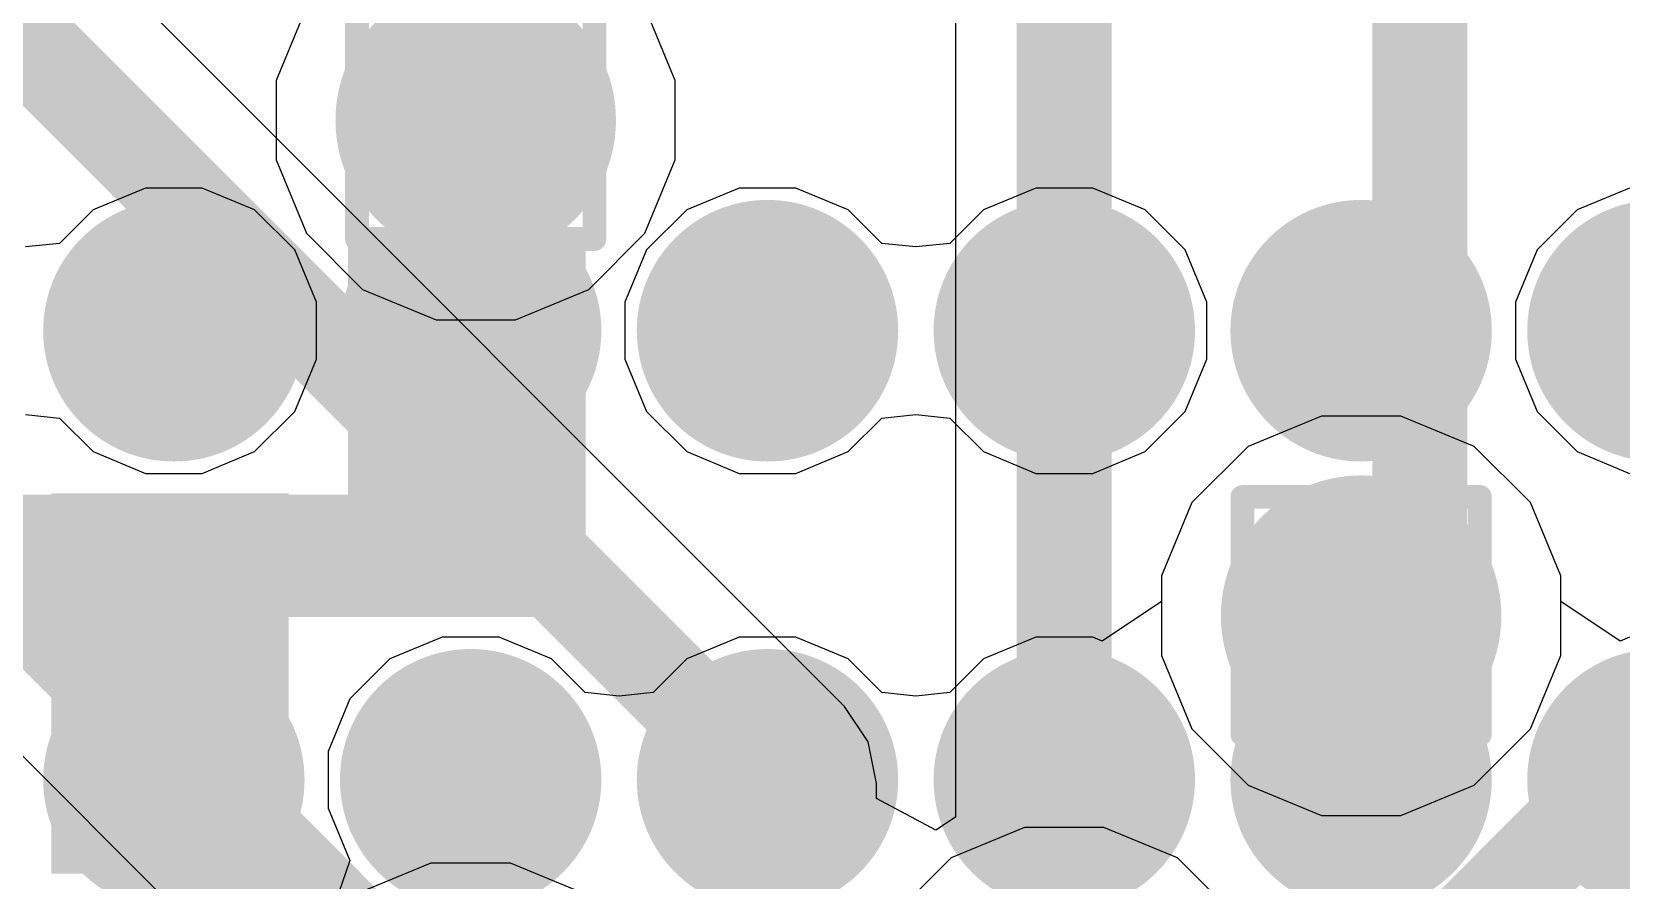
# Model space of a CAD drawing. Header units: inches. Extents: x -6 to 5433, y -4 to 5447.
# Drawn here: x 12.149 to 15.55, y 2.762 to 4.576 of the extents above; entities that cross this region are included whole.
import ezdxf

# ---------------------------------------------------------------- set-up
doc = ezdxf.new("R2010")
doc.units = ezdxf.units.IN
for name, color, linetype in [('Bottom Layer', 5, 'Continuous'), ('Drill Drawing', 1, 'Continuous'), ('Ground', 16, 'Continuous'), ('Mechanical 4', 56, 'Continuous'), ('Power', 76, 'Continuous'), ('Top Layer', 1, 'Continuous'), ('Top Paste', 8, 'Continuous'), ('Top Solder', 216, 'Continuous'), ('Via Holes', 16, 'Continuous')]:
    doc.layers.add(name, color=color, linetype=linetype)

# ---------------------------------------------------------------- blocks, each defined once
blk = doc.blocks.new('ADM6_30_01_5_L_4_2_A_TR_155')
at = {"layer": 'Top Layer'}
h = blk.add_hatch(color=1, dxfattribs=at)
edge = h.paths.add_edge_path()
edge.add_arc((-0.3175, -0.79), 0.178, 0, 360)
h = blk.add_hatch(color=1, dxfattribs=at)
edge = h.paths.add_edge_path()
edge.add_arc((0.3175, -0.79), 0.178, 0, 360)
h = blk.add_hatch(color=1, dxfattribs=at)
edge = h.paths.add_edge_path()
edge.add_arc((0.9525, -0.79), 0.178, 0, 360)
h = blk.add_hatch(color=1, dxfattribs=at)
edge = h.paths.add_edge_path()
edge.add_arc((1.5875, -0.79), 0.178, 0, 360)
h = blk.add_hatch(color=1, dxfattribs=at)
edge = h.paths.add_edge_path()
edge.add_arc((2.2225, -0.79), 0.178, 0, 360)
h = blk.add_hatch(color=1, dxfattribs=at)
edge = h.paths.add_edge_path()
edge.add_arc((2.8575, -0.79), 0.178, 0, 360)
h = blk.add_hatch(color=1, dxfattribs=at)
edge = h.paths.add_edge_path()
edge.add_arc((-0.3175, -1.75), 0.178, 0, 360)
h = blk.add_hatch(color=1, dxfattribs=at)
edge = h.paths.add_edge_path()
edge.add_arc((0.3175, -1.75), 0.178, 0, 360)
h = blk.add_hatch(color=1, dxfattribs=at)
edge = h.paths.add_edge_path()
edge.add_arc((0.9525, -1.75), 0.178, 0, 360)
h = blk.add_hatch(color=1, dxfattribs=at)
edge = h.paths.add_edge_path()
edge.add_arc((1.5875, -1.75), 0.178, 0, 360)
h = blk.add_hatch(color=1, dxfattribs=at)
edge = h.paths.add_edge_path()
edge.add_arc((2.2225, -1.75), 0.178, 0, 360)
h = blk.add_hatch(color=1, dxfattribs=at)
edge = h.paths.add_edge_path()
edge.add_arc((2.8575, -1.75), 0.178, 0, 360)
at = {"layer": 'Top Paste'}
h = blk.add_hatch(color=8, dxfattribs=at)
edge = h.paths.add_edge_path()
edge.add_arc((-0.3175, -0.79), 0.178, 0, 360)
h = blk.add_hatch(color=8, dxfattribs=at)
edge = h.paths.add_edge_path()
edge.add_arc((0.3175, -0.79), 0.178, 0, 360)
h = blk.add_hatch(color=8, dxfattribs=at)
edge = h.paths.add_edge_path()
edge.add_arc((0.9525, -0.79), 0.178, 0, 360)
h = blk.add_hatch(color=8, dxfattribs=at)
edge = h.paths.add_edge_path()
edge.add_arc((1.5875, -0.79), 0.178, 0, 360)
h = blk.add_hatch(color=8, dxfattribs=at)
edge = h.paths.add_edge_path()
edge.add_arc((2.2225, -0.79), 0.178, 0, 360)
h = blk.add_hatch(color=8, dxfattribs=at)
edge = h.paths.add_edge_path()
edge.add_arc((2.8575, -0.79), 0.178, 0, 360)
h = blk.add_hatch(color=8, dxfattribs=at)
edge = h.paths.add_edge_path()
edge.add_arc((-0.3175, -1.75), 0.178, 0, 360)
h = blk.add_hatch(color=8, dxfattribs=at)
edge = h.paths.add_edge_path()
edge.add_arc((0.3175, -1.75), 0.178, 0, 360)
h = blk.add_hatch(color=8, dxfattribs=at)
edge = h.paths.add_edge_path()
edge.add_arc((0.9525, -1.75), 0.178, 0, 360)
h = blk.add_hatch(color=8, dxfattribs=at)
edge = h.paths.add_edge_path()
edge.add_arc((1.5875, -1.75), 0.178, 0, 360)
h = blk.add_hatch(color=8, dxfattribs=at)
edge = h.paths.add_edge_path()
edge.add_arc((2.2225, -1.75), 0.178, 0, 360)
h = blk.add_hatch(color=8, dxfattribs=at)
edge = h.paths.add_edge_path()
edge.add_arc((2.8575, -1.75), 0.178, 0, 360)
at = {"layer": 'Top Solder'}
h = blk.add_hatch(color=216, dxfattribs=at)
edge = h.paths.add_edge_path()
edge.add_arc((-0.3175, -0.79), 0.2796, 0, 360)
h = blk.add_hatch(color=216, dxfattribs=at)
edge = h.paths.add_edge_path()
edge.add_arc((0.3175, -0.79), 0.2796, 0, 360)
h = blk.add_hatch(color=216, dxfattribs=at)
edge = h.paths.add_edge_path()
edge.add_arc((0.9525, -0.79), 0.2796, 0, 360)
h = blk.add_hatch(color=216, dxfattribs=at)
edge = h.paths.add_edge_path()
edge.add_arc((1.5875, -0.79), 0.2796, 0, 360)
h = blk.add_hatch(color=216, dxfattribs=at)
edge = h.paths.add_edge_path()
edge.add_arc((2.2225, -0.79), 0.2796, 0, 360)
h = blk.add_hatch(color=216, dxfattribs=at)
edge = h.paths.add_edge_path()
edge.add_arc((2.8575, -0.79), 0.2796, 0, 360)
h = blk.add_hatch(color=216, dxfattribs=at)
edge = h.paths.add_edge_path()
edge.add_arc((-0.3175, -1.75), 0.2796, 0, 360)
h = blk.add_hatch(color=216, dxfattribs=at)
edge = h.paths.add_edge_path()
edge.add_arc((0.3175, -1.75), 0.2796, 0, 360)
h = blk.add_hatch(color=216, dxfattribs=at)
edge = h.paths.add_edge_path()
edge.add_arc((0.9525, -1.75), 0.2796, 0, 360)
h = blk.add_hatch(color=216, dxfattribs=at)
edge = h.paths.add_edge_path()
edge.add_arc((1.5875, -1.75), 0.2796, 0, 360)
h = blk.add_hatch(color=216, dxfattribs=at)
edge = h.paths.add_edge_path()
edge.add_arc((2.2225, -1.75), 0.2796, 0, 360)
h = blk.add_hatch(color=216, dxfattribs=at)
edge = h.paths.add_edge_path()
edge.add_arc((2.8575, -1.75), 0.2796, 0, 360)

msp = doc.modelspace()

# ---------------------------------------------------------------- hatches: boundary and pattern name
at = {"layer": 'Bottom Layer'}
h = msp.add_hatch(color=5, dxfattribs=at)
edge = h.paths.add_edge_path()
edge.add_arc((13.0989, 4.3867), 0.3, 0, 360)
h = msp.add_hatch(color=5, dxfattribs=at)
edge = h.paths.add_edge_path()
edge.add_arc((14.9931, 3.3274), 0.3, 0, 360)
at = {"layer": 'Ground'}
h = msp.add_hatch(color=16, dxfattribs=at)
edge = h.paths.add_edge_path()
edge.add_arc((13.0989, 4.3867), 0.3, 0, 360)
h = msp.add_hatch(color=16, dxfattribs=at)
edge = h.paths.add_edge_path()
edge.add_arc((14.9931, 3.3274), 0.3, 0, 360)
at = {"layer": 'Power'}
h = msp.add_hatch(color=76, dxfattribs=at)
edge = h.paths.add_edge_path()
edge.add_arc((13.0989, 4.3867), 0.3, 0, 360)
h = msp.add_hatch(color=76, dxfattribs=at)
edge = h.paths.add_edge_path()
edge.add_arc((14.9931, 3.3274), 0.3, 0, 360)
at = {"layer": 'Top Layer'}
h = msp.add_hatch(color=1, dxfattribs=at)
edge = h.paths.add_edge_path()
edge.add_arc((13.0989, 4.3867), 0.3, 0, 360)
for points in [[(12.8259, 3.3245), (13.3339, 3.3245), (13.3339, 4.1373), (12.8259, 4.1373)], [(13.3339, 3.5861), (7.8659, 3.5861), (7.8659, 3.3245), (13.3339, 3.3245)], [(12.1909, 2.7762), (12.6989, 2.7762), (12.6989, 3.589), (12.1909, 3.589)]]:
    msp.add_hatch(color=1, dxfattribs=at).paths.add_polyline_path(points)
h = msp.add_hatch(color=1, dxfattribs=at)
edge = h.paths.add_edge_path()
edge.add_arc((14.9931, 3.3274), 0.3, 0, 360)
at = {"layer": 'Via Holes'}
h = msp.add_hatch(color=7, dxfattribs=at)
edge = h.paths.add_edge_path()
edge.add_arc((13.0989, 4.3867), 0.15, 0, 360)
h = msp.add_hatch(color=7, dxfattribs=at)
edge = h.paths.add_edge_path()
edge.add_arc((14.9931, 3.3274), 0.15, 0, 360)

# ---------------------------------------------------------------- linework, layer by layer
at = {"layer": 'Bottom Layer'}
for p, q in [((13.8879, 3.1333), (11.6315, 5.3898)), ((14.125, 4.668), (14.125, 2.8971)), ((10.7034, 4.4537), (12.6019, 2.5551)), ((13.9384, 3.0577), (13.8879, 3.1333)), ((13.9562, 2.9685), (13.9384, 3.0577)), ((13.9562, 2.9365), (13.9562, 2.9685)), ((14.0832, 2.8689), (13.9562, 2.9365)), ((14.125, 2.8971), (14.0832, 2.8689))]:
    msp.add_line(p, q, dxfattribs=at)
for points in [[(10.7999, 5.8917, 0.2032, 0.2032, 0), (13.7231, 2.9685, 0.2032, 0.2032, 0)], [(14.3581, 2.4481, 0.2032, 0.2032, 0), (14.3581, 5.0337, 0.2032, 0.2032, 0)], [(15.119, 3.4533, 0.2032, 0.2032, 0), (15.119, 5.0337, 0.2032, 0.2032, 0)], [(10.7999, 4.6867, 0.2032, 0.2032, 0), (13.0881, 2.3985, 0.2032, 0.2032, 0)], [(14.9931, 3.3274, 0.2032, 0.2032, 0), (15.119, 3.4533, 0.2032, 0.2032, 0)], [(15.119, 2.5539, 0.2032, 0.2032, 0), (15.8014, 3.2363, 0.2032, 0.2032, 0)], [(13.7231, 2.0017, 0.2032, 0.2032, 0), (13.7231, 2.9685, 0.2032, 0.2032, 0)]]:
    msp.add_lwpolyline(points, format="xyseb", dxfattribs=at)
for points in [[(15.0682, 3.4533, 0.1016, 0.1016, 1), (15.1698, 3.4533, 0.1016, 0.1016, 1)], [(15.0682, 3.4533, 0.1016, 0.1016, 1), (15.1698, 3.4533, 0.1016, 0.1016, 1)], [(14.9423, 3.3274, 0.1016, 0.1016, 1), (15.0439, 3.3274, 0.1016, 0.1016, 1)], [(13.6723, 2.9685, 0.1016, 0.1016, 1), (13.7739, 2.9685, 0.1016, 0.1016, 1)], [(13.6723, 2.9685, 0.1016, 0.1016, 1), (13.7739, 2.9685, 0.1016, 0.1016, 1)]]:
    msp.add_lwpolyline(points, format="xyseb", close=True, dxfattribs=at)
at = {"layer": 'Drill Drawing'}
for points in [[(12.8449, 4.1327, 0.0508, 0.0508, 0), (12.8449, 4.6407, 0.0508, 0.0508, 0)], [(13.3529, 4.1327, 0.0508, 0.0508, 0), (13.3529, 4.6407, 0.0508, 0.0508, 0)], [(12.9465, 4.5391, 0.0508, 0.0508, 0), (13.2513, 4.5391, 0.0508, 0.0508, 0)], [(12.9465, 4.2343, 0.0508, 0.0508, 0), (12.9465, 4.5391, 0.0508, 0.0508, 0)], [(13.2513, 4.2343, 0.0508, 0.0508, 0), (13.2513, 4.5391, 0.0508, 0.0508, 0)], [(12.9465, 4.2343, 0.0508, 0.0508, 0), (13.2513, 4.2343, 0.0508, 0.0508, 0)], [(12.8449, 4.1327, 0.0508, 0.0508, 0), (13.3529, 4.1327, 0.0508, 0.0508, 0)], [(14.7391, 3.5814, 0.0508, 0.0508, 0), (15.2471, 3.5814, 0.0508, 0.0508, 0)], [(14.7391, 3.0734, 0.0508, 0.0508, 0), (14.7391, 3.5814, 0.0508, 0.0508, 0)], [(15.2471, 3.0734, 0.0508, 0.0508, 0), (15.2471, 3.5814, 0.0508, 0.0508, 0)], [(14.8407, 3.4798, 0.0508, 0.0508, 0), (15.1455, 3.4798, 0.0508, 0.0508, 0)], [(14.8407, 3.175, 0.0508, 0.0508, 0), (14.8407, 3.4798, 0.0508, 0.0508, 0)], [(15.1455, 3.175, 0.0508, 0.0508, 0), (15.1455, 3.4798, 0.0508, 0.0508, 0)], [(14.8407, 3.175, 0.0508, 0.0508, 0), (15.1455, 3.175, 0.0508, 0.0508, 0)], [(14.7391, 3.0734, 0.0508, 0.0508, 0), (15.2471, 3.0734, 0.0508, 0.0508, 0)]]:
    msp.add_lwpolyline(points, format="xyseb", dxfattribs=at)
for points in [[(12.9338, 4.5391, 0.0254, 0.0254, 1), (12.9592, 4.5391, 0.0254, 0.0254, 1)], [(12.9338, 4.5391, 0.0254, 0.0254, 1), (12.9592, 4.5391, 0.0254, 0.0254, 1)], [(13.2386, 4.5391, 0.0254, 0.0254, 1), (13.264, 4.5391, 0.0254, 0.0254, 1)], [(13.2386, 4.5391, 0.0254, 0.0254, 1), (13.264, 4.5391, 0.0254, 0.0254, 1)], [(12.9338, 4.2343, 0.0254, 0.0254, 1), (12.9592, 4.2343, 0.0254, 0.0254, 1)], [(12.9338, 4.2343, 0.0254, 0.0254, 1), (12.9592, 4.2343, 0.0254, 0.0254, 1)], [(13.2386, 4.2343, 0.0254, 0.0254, 1), (13.264, 4.2343, 0.0254, 0.0254, 1)], [(13.2386, 4.2343, 0.0254, 0.0254, 1), (13.264, 4.2343, 0.0254, 0.0254, 1)], [(12.8322, 4.1327, 0.0254, 0.0254, 1), (12.8576, 4.1327, 0.0254, 0.0254, 1)], [(12.8322, 4.1327, 0.0254, 0.0254, 1), (12.8576, 4.1327, 0.0254, 0.0254, 1)], [(13.3402, 4.1327, 0.0254, 0.0254, 1), (13.3656, 4.1327, 0.0254, 0.0254, 1)], [(13.3402, 4.1327, 0.0254, 0.0254, 1), (13.3656, 4.1327, 0.0254, 0.0254, 1)], [(14.7264, 3.5814, 0.0254, 0.0254, 1), (14.7518, 3.5814, 0.0254, 0.0254, 1)], [(14.7264, 3.5814, 0.0254, 0.0254, 1), (14.7518, 3.5814, 0.0254, 0.0254, 1)], [(15.2344, 3.5814, 0.0254, 0.0254, 1), (15.2598, 3.5814, 0.0254, 0.0254, 1)], [(15.2344, 3.5814, 0.0254, 0.0254, 1), (15.2598, 3.5814, 0.0254, 0.0254, 1)], [(14.828, 3.4798, 0.0254, 0.0254, 1), (14.8534, 3.4798, 0.0254, 0.0254, 1)], [(14.828, 3.4798, 0.0254, 0.0254, 1), (14.8534, 3.4798, 0.0254, 0.0254, 1)], [(15.1328, 3.4798, 0.0254, 0.0254, 1), (15.1582, 3.4798, 0.0254, 0.0254, 1)], [(15.1328, 3.4798, 0.0254, 0.0254, 1), (15.1582, 3.4798, 0.0254, 0.0254, 1)], [(14.828, 3.175, 0.0254, 0.0254, 1), (14.8534, 3.175, 0.0254, 0.0254, 1)], [(14.828, 3.175, 0.0254, 0.0254, 1), (14.8534, 3.175, 0.0254, 0.0254, 1)], [(15.1328, 3.175, 0.0254, 0.0254, 1), (15.1582, 3.175, 0.0254, 0.0254, 1)], [(15.1328, 3.175, 0.0254, 0.0254, 1), (15.1582, 3.175, 0.0254, 0.0254, 1)], [(14.7264, 3.0734, 0.0254, 0.0254, 1), (14.7518, 3.0734, 0.0254, 0.0254, 1)], [(14.7264, 3.0734, 0.0254, 0.0254, 1), (14.7518, 3.0734, 0.0254, 0.0254, 1)], [(15.2344, 3.0734, 0.0254, 0.0254, 1), (15.2598, 3.0734, 0.0254, 0.0254, 1)], [(15.2344, 3.0734, 0.0254, 0.0254, 1), (15.2598, 3.0734, 0.0254, 0.0254, 1)]]:
    msp.add_lwpolyline(points, format="xyseb", close=True, dxfattribs=at)
at = {"layer": 'Ground'}
for p, q in [((14.9082, 3.7544), (14.7512, 3.6894)), ((15.078, 3.7544), (14.9082, 3.7544)), ((15.235, 3.6894), (15.078, 3.7544)), ((14.7512, 3.6894), (14.6311, 3.5693)), ((15.3551, 3.5693), (15.235, 3.6894)), ((14.6311, 3.5693), (14.5661, 3.4124)), ((15.4201, 3.4124), (15.3551, 3.5693)), ((14.5661, 3.4124), (14.5661, 3.2425)), ((15.4201, 3.2425), (15.4201, 3.4124)), ((14.5661, 3.2425), (14.6311, 3.0856)), ((15.3551, 3.0856), (15.4201, 3.2425)), ((14.6311, 3.0856), (14.7512, 2.9655)), ((15.235, 2.9655), (15.3551, 3.0856)), ((14.7512, 2.9655), (14.9082, 2.9004)), ((15.078, 2.9004), (15.235, 2.9655)), ((14.9082, 2.9004), (15.078, 2.9004)), ((14.2732, 2.8751), (14.1162, 2.81)), ((14.443, 2.8751), (14.2732, 2.8751)), ((14.6, 2.81), (14.443, 2.8751)), ((13.0032, 2.7987), (12.8462, 2.7337)), ((13.173, 2.7987), (13.0032, 2.7987)), ((13.33, 2.7337), (13.173, 2.7987)), ((14.1162, 2.81), (13.9961, 2.6899)), ((14.7201, 2.6899), (14.6, 2.81))]:
    msp.add_line(p, q, dxfattribs=at)
at = {"layer": 'Mechanical 4'}
msp.add_lwpolyline([(19.3747, 2.125, 0.0127, 0.0127, 1), (11.1197, 2.125, 0.0127, 0.0127, 1)], format="xyseb", close=True, dxfattribs=at)
at = {"layer": 'Power'}
for p, q in [((12.7369, 4.6286), (12.6719, 4.4717)), ((13.5259, 4.4717), (13.4609, 4.6286)), ((12.6719, 4.4717), (12.6719, 4.3018)), ((13.5259, 4.3018), (13.5259, 4.4717)), ((12.6719, 4.3018), (12.7369, 4.1449)), ((13.4609, 4.1449), (13.5259, 4.3018)), ((12.7369, 4.1449), (12.857, 4.0248)), ((13.3408, 4.0248), (13.4609, 4.1449)), ((12.857, 4.0248), (13.014, 3.9597)), ((13.1838, 3.9597), (13.3408, 4.0248)), ((13.014, 3.9597), (13.1838, 3.9597)), ((14.9082, 3.7544), (14.7512, 3.6894)), ((15.078, 3.7544), (14.9082, 3.7544)), ((15.235, 3.6894), (15.078, 3.7544)), ((14.7512, 3.6894), (14.6311, 3.5693)), ((15.3551, 3.5693), (15.235, 3.6894)), ((14.6311, 3.5693), (14.5661, 3.4124)), ((15.4201, 3.4124), (15.3551, 3.5693)), ((14.5661, 3.4124), (14.5661, 3.2425)), ((15.4201, 3.2425), (15.4201, 3.4124)), ((14.5661, 3.2425), (14.6311, 3.0856)), ((15.3551, 3.0856), (15.4201, 3.2425)), ((14.6311, 3.0856), (14.7512, 2.9655)), ((15.235, 2.9655), (15.3551, 3.0856)), ((14.7512, 2.9655), (14.9082, 2.9004)), ((15.078, 2.9004), (15.235, 2.9655)), ((14.9082, 2.9004), (15.078, 2.9004)), ((14.2732, 2.8751), (14.1162, 2.81)), ((14.443, 2.8751), (14.2732, 2.8751)), ((14.6, 2.81), (14.443, 2.8751)), ((13.0032, 2.7987), (12.8462, 2.7337)), ((13.173, 2.7987), (13.0032, 2.7987)), ((13.33, 2.7337), (13.173, 2.7987)), ((14.1162, 2.81), (13.9961, 2.6899)), ((14.7201, 2.6899), (14.6, 2.81))]:
    msp.add_line(p, q, dxfattribs=at)
at = {"layer": 'Top Layer'}
for p, q in [((12.3924, 4.2417), (12.2803, 4.1953)), ((12.5138, 4.2417), (12.3924, 4.2417)), ((12.6259, 4.1953), (12.5138, 4.2417)), ((13.6624, 4.2417), (13.5503, 4.1953)), ((13.7838, 4.2417), (13.6624, 4.2417)), ((13.8959, 4.1953), (13.7838, 4.2417)), ((14.2974, 4.2417), (14.1853, 4.1953)), ((14.4188, 4.2417), (14.2974, 4.2417)), ((14.5309, 4.1953), (14.4188, 4.2417)), ((15.5674, 4.2417), (15.4553, 4.1953)), ((12.2803, 4.1953), (12.2084, 4.1234)), ((12.7117, 4.1095), (12.6259, 4.1953)), ((13.5503, 4.1953), (13.4645, 4.1095)), ((13.9678, 4.1234), (13.8959, 4.1953)), ((14.1853, 4.1953), (14.1134, 4.1234)), ((14.6167, 4.1095), (14.5309, 4.1953)), ((15.4553, 4.1953), (15.3695, 4.1095)), ((12.2084, 4.1234), (12.1356, 4.1157)), ((14.0406, 4.1157), (13.9678, 4.1234)), ((14.1134, 4.1234), (14.0406, 4.1157)), ((12.7581, 3.9974), (12.7117, 4.1095)), ((13.4645, 4.1095), (13.4181, 3.9974)), ((14.6631, 3.9974), (14.6167, 4.1095)), ((15.3695, 4.1095), (15.3231, 3.9974)), ((12.7581, 3.8761), (12.7581, 3.9974)), ((13.4181, 3.9974), (13.4181, 3.8761)), ((14.6631, 3.8761), (14.6631, 3.9974)), ((15.3231, 3.9974), (15.3231, 3.8761)), ((12.7117, 3.764), (12.7581, 3.8761)), ((13.4181, 3.8761), (13.4645, 3.764)), ((14.6167, 3.764), (14.6631, 3.8761)), ((15.3231, 3.8761), (15.3695, 3.764)), ((12.1356, 3.7578), (12.2084, 3.7501)), ((12.2084, 3.7501), (12.2803, 3.6782)), ((12.6259, 3.6782), (12.7117, 3.764)), ((13.4645, 3.764), (13.5503, 3.6782)), ((13.8959, 3.6782), (13.9678, 3.7501)), ((13.9678, 3.7501), (14.0406, 3.7578)), ((14.0406, 3.7578), (14.1134, 3.7501)), ((14.1134, 3.7501), (14.1853, 3.6782)), ((14.5309, 3.6782), (14.6167, 3.764)), ((14.9082, 3.7544), (14.7512, 3.6894)), ((15.078, 3.7544), (14.9082, 3.7544)), ((15.235, 3.6894), (15.078, 3.7544)), ((15.3695, 3.764), (15.4553, 3.6782)), ((12.2803, 3.6782), (12.3924, 3.6317)), ((12.5138, 3.6317), (12.6259, 3.6782)), ((13.5503, 3.6782), (13.6624, 3.6317)), ((13.7838, 3.6317), (13.8959, 3.6782)), ((14.1853, 3.6782), (14.2974, 3.6317)), ((14.4188, 3.6317), (14.5309, 3.6782)), ((14.7512, 3.6894), (14.6311, 3.5693)), ((15.3551, 3.5693), (15.235, 3.6894)), ((15.4553, 3.6782), (15.5674, 3.6317)), ((12.3924, 3.6317), (12.5138, 3.6317)), ((13.6624, 3.6317), (13.7838, 3.6317)), ((14.2974, 3.6317), (14.4188, 3.6317)), ((14.6311, 3.5693), (14.5661, 3.4124)), ((15.4201, 3.4124), (15.3551, 3.5693)), ((14.5661, 3.4124), (14.5661, 3.3582)), ((15.4201, 3.3582), (15.4201, 3.4124)), ((14.5661, 3.3582), (14.4391, 3.2733)), ((15.5471, 3.2733), (15.4201, 3.3582)), ((13.0274, 3.2817), (12.9153, 3.2353)), ((13.1488, 3.2817), (13.0274, 3.2817)), ((13.2609, 3.2353), (13.1488, 3.2817)), ((13.6624, 3.2817), (13.5503, 3.2353)), ((13.7838, 3.2817), (13.6624, 3.2817)), ((13.8959, 3.2353), (13.7838, 3.2817)), ((14.2974, 3.2817), (14.1853, 3.2353)), ((14.4188, 3.2817), (14.2974, 3.2817)), ((14.4391, 3.2733), (14.4188, 3.2817)), ((15.5674, 3.2817), (15.5471, 3.2733)), ((12.9153, 3.2353), (12.8295, 3.1495)), ((13.3328, 3.1634), (13.2609, 3.2353)), ((13.5503, 3.2353), (13.4784, 3.1634)), ((13.9678, 3.1634), (13.8959, 3.2353)), ((14.1853, 3.2353), (14.1134, 3.1634)), ((13.4056, 3.1557), (13.3328, 3.1634)), ((13.4784, 3.1634), (13.4056, 3.1557)), ((14.0406, 3.1557), (13.9678, 3.1634)), ((14.1134, 3.1634), (14.0406, 3.1557)), ((12.8295, 3.1495), (12.7831, 3.0374)), ((12.7831, 3.0374), (12.7831, 2.9161)), ((12.7831, 2.9161), (12.8295, 2.804)), ((12.8295, 2.804), (12.7832, 2.6707))]:
    msp.add_line(p, q, dxfattribs=at)
for points in [[(14.9931, 2.9767, 0.1524, 0.1524, 0), (14.9931, 3.3274, 0.1524, 0.1524, 0)], [(14.3581, 2.4481, 0.1524, 0.1524, 0), (14.3581, 2.9767, 0.1524, 0.1524, 0)]]:
    msp.add_lwpolyline(points, format="xyseb", dxfattribs=at)
for points in [[(14.955, 3.3274, 0.0762, 0.0762, 1), (15.0312, 3.3274, 0.0762, 0.0762, 1)], [(14.32, 2.9767, 0.0762, 0.0762, 1), (14.3962, 2.9767, 0.0762, 0.0762, 1)], [(14.955, 2.9767, 0.0762, 0.0762, 1), (15.0312, 2.9767, 0.0762, 0.0762, 1)]]:
    msp.add_lwpolyline(points, format="xyseb", close=True, dxfattribs=at)

# ---------------------------------------------------------------- block references
at = {"rotation": 180}
msp.add_blockref('ADM6_30_01_5_L_4_2_A_TR_155', (15.3106, 2.1867), dxfattribs=at)

doc.saveas('drawing.dxf')
